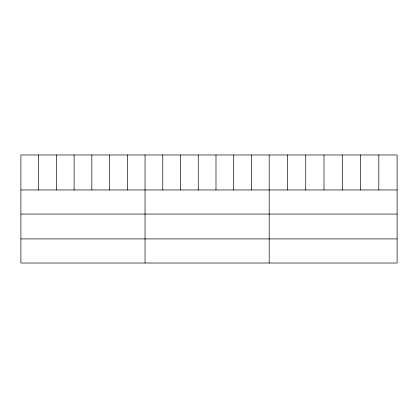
<?xml version="1.0" encoding="UTF-8"?>
<svg xmlns="http://www.w3.org/2000/svg" width="418" height="418" viewBox="0 0 418 418"><rect width="100%" height="100%" fill="white"/><g stroke="black" fill="none" stroke-linecap="round" stroke-linejoin="round"><path stroke-width="0.63" d="M397.1 189.955L397.1 263.021L20.9 263.021L20.9 154.979L397.1 154.979L397.1 189.955L20.9 189.955M20.9 214.068L397.1 214.068M20.9 238.913L397.1 238.913M378.828 154.979L378.828 189.955M360.556 154.979L360.556 189.955M342.285 154.979L342.285 189.955M324.007 154.979L324.007 189.955M305.736 154.979L305.736 189.955M287.464 154.979L287.464 189.955M269.192 154.979L269.192 263.021M251.458 154.979L251.458 189.955M233.719 154.979L233.719 189.955M215.986 154.979L215.986 189.955M198.252 154.979L198.252 189.955M180.519 154.979L180.519 189.955M162.78 154.979L162.78 189.955M145.046 154.979L145.046 263.021M127.312 154.979L127.312 189.955M109.573 154.979L109.573 189.955M91.84 154.979L91.84 189.955M74.106 154.979L74.106 189.955M56.373 154.979L56.373 189.955M38.634 154.979L38.634 189.955"/></g></svg>
